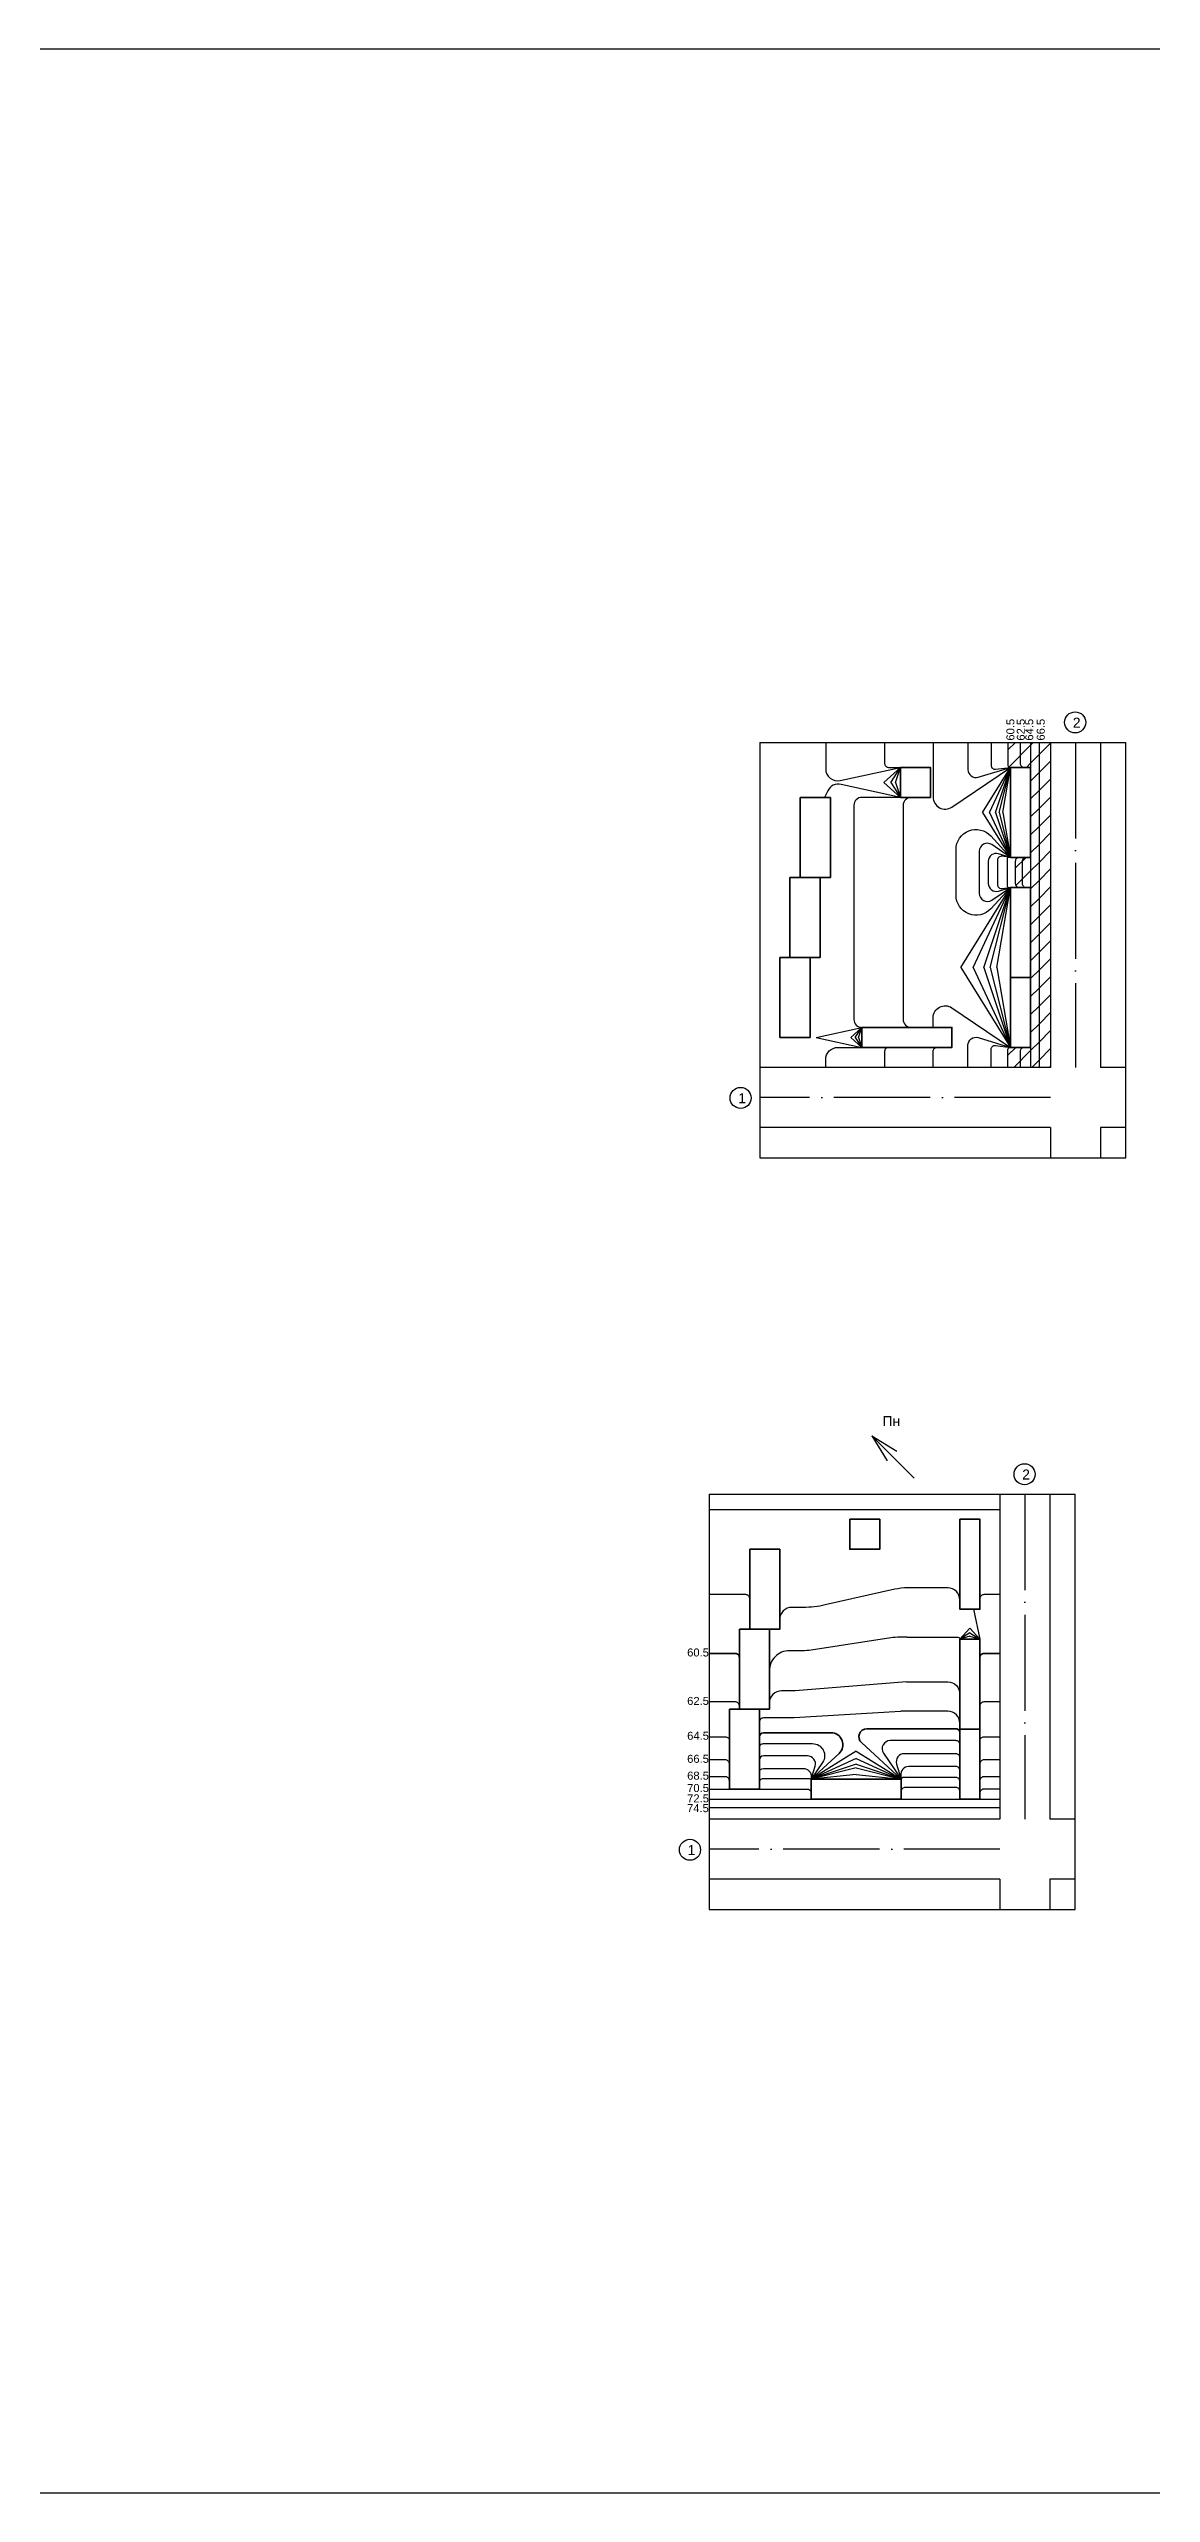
# Model space of a CAD drawing. Header units: millimetres. Extents: x 64469 to 69712, y 78667 to 80072.
# Drawn here: x 65677 to 65952, y 79243 to 79854 of the extents above; entities that cross this region are included whole.
import ezdxf

# ---------------------------------------------------------------- set-up
doc = ezdxf.new("R2010")
doc.units = ezdxf.units.MM
doc.linetypes.add('ACAD_ISO04W100', pattern=[30, 24, -3, 0, -3])
for name, color, linetype in [('шум1', 11, 'Continuous'), ('шум2', 72, 'Continuous'), ('шум3', 50, 'Continuous')]:
    doc.layers.add(name, color=color, linetype=linetype)
doc.styles.get("Standard").update_dxf_attribs({"font": 'arial.ttf'})

msp = doc.modelspace()

# ---------------------------------------------------------------- hatches: boundary and pattern name
at = {"layer": 'шум3'}
h = msp.add_hatch(dxfattribs=at)
h.set_pattern_fill('ANSI31', color=256)
h.paths.add_polyline_path([(65919.205, 79680.224), (65916.121, 79680.224), (65916.121, 79674.491, 0.4520946), (65916.685, 79673.995), (65916.777, 79673.991), (65920.205, 79673.991, -0.4142136), (65919.205, 79674.991)])
h.paths.add_polyline_path([(65921.805, 79680.224), (65919.205, 79680.224), (65919.205, 79674.991, 0.4142136), (65920.205, 79673.991), (65920.931, 79673.991), (65921.805, 79673.991)])
h = msp.add_hatch(dxfattribs=at)
h.set_pattern_fill('ANSI31', color=256)
h.paths.add_polyline_path([(65923.913, 79680.224), (65921.805, 79680.224), (65921.805, 79598.991), (65923.913, 79598.991)])
h = msp.add_hatch(dxfattribs=at)
h.set_pattern_fill('ANSI31', color=256)
h.paths.add_polyline_path([(65926.777, 79680.224), (65923.913, 79680.224), (65923.913, 79598.991), (65926.777, 79598.991)])
h = msp.add_hatch(dxfattribs=at)
h.set_pattern_fill('ANSI31', color=256)
h.paths.add_polyline_path([(65919.694, 79650.491, -0.4142136), (65920.694, 79651.491), (65918.968, 79651.491, 0.4142136), (65917.968, 79650.491), (65917.968, 79644.991, 0.4142136), (65918.968, 79643.991), (65919.277, 79643.991), (65920.694, 79643.991, -0.4142136), (65919.694, 79644.991)])
h.paths.add_polyline_path([(65921.805, 79651.491), (65920.694, 79651.491, 0.4142136), (65919.694, 79650.491), (65919.694, 79644.991, 0.4142136), (65920.694, 79643.991), (65921.208, 79643.991), (65921.805, 79643.991)])
h = msp.add_hatch(dxfattribs=at)
h.set_pattern_fill('ANSI31', color=256)
h.paths.add_polyline_path([(65921.805, 79603.991), (65920.205, 79603.991, 0.4142136), (65919.205, 79602.991), (65919.205, 79598.991), (65921.805, 79598.991)])
h.paths.add_polyline_path([(65919.205, 79602.991, -0.4142136), (65920.205, 79603.991), (65916.777, 79603.991), (65916.621, 79603.991, 0.4142136), (65916.121, 79603.491), (65916.121, 79598.991), (65919.205, 79598.991)])

# ---------------------------------------------------------------- linework, layer by layer
msp.add_lwpolyline([(65220.851, 79853.579), (66596.216, 79853.579), (66596.216, 79242.637), (65220.851, 79242.637)], close=True)
for points in [[(65854.197, 79680.224), (65854.197, 79576.428)], [(65854.197, 79680.224), (65945.592, 79680.224)], [(65854.197, 79576.428), (65945.592, 79576.428), (65945.592, 79680.224)], [(65926.777, 79680.224), (65926.777, 79598.991)], [(65939.277, 79680.224), (65939.277, 79598.991)], [(65926.777, 79598.991), (65854.197, 79598.991)], [(65945.592, 79598.991), (65939.277, 79598.991)], [(65926.777, 79583.991), (65854.197, 79583.991)], [(65926.777, 79583.991), (65926.777, 79576.428)], [(65939.277, 79583.991), (65939.277, 79576.428)], [(65945.592, 79583.991), (65939.277, 79583.991)], [(65882.125, 79506.914), (65892.7, 79496.339)], [(65882.125, 79506.914), (65885.928, 79500.64)], [(65882.125, 79506.914), (65888.399, 79503.112)], [(65841.551, 79492.292), (65841.551, 79388.496)], [(65841.551, 79492.292), (65932.946, 79492.292)], [(65841.551, 79388.496), (65932.946, 79388.496), (65932.946, 79492.292)], [(65914.131, 79492.292), (65914.131, 79411.058)], [(65926.631, 79492.292), (65926.631, 79411.058)], [(65914.131, 79411.058), (65841.551, 79411.058)], [(65932.946, 79411.058), (65926.631, 79411.058)], [(65914.131, 79396.058), (65841.551, 79396.058)], [(65914.131, 79396.058), (65914.131, 79388.496)], [(65926.631, 79396.058), (65926.631, 79388.496)], [(65932.946, 79396.058), (65926.631, 79396.058)]]:
    msp.add_lwpolyline(points)
at = {"linetype": 'ACAD_ISO04W100'}
for points in [[(65933.027, 79680.224), (65933.027, 79598.991)], [(65926.777, 79591.491), (65854.197, 79591.491)], [(65920.381, 79492.292), (65920.381, 79411.058)], [(65914.131, 79403.558), (65841.551, 79403.558)]]:
    msp.add_lwpolyline(points, dxfattribs=at)
at = {"color": 7, "lineweight": 35}
for points in [[(65889.277, 79673.991), (65896.777, 79673.991), (65896.777, 79666.491), (65889.277, 79666.491), (65889.277, 79673.991)], [(65916.777, 79673.991), (65921.777, 79673.991), (65921.777, 79651.491), (65916.777, 79651.491), (65916.777, 79673.991)], [(65864.277, 79666.491), (65871.777, 79666.491)], [(65871.777, 79666.491), (65871.777, 79646.491), (65864.277, 79646.491), (65864.277, 79666.491)], [(65861.697, 79646.491), (65869.197, 79646.491)], [(65869.197, 79646.491), (65869.197, 79626.491), (65861.697, 79626.491), (65861.697, 79646.491)], [(65916.777, 79643.991), (65921.777, 79643.991), (65921.777, 79621.491), (65916.777, 79621.491), (65916.777, 79643.991)], [(65859.197, 79626.491), (65866.697, 79626.491)], [(65866.697, 79626.491), (65866.697, 79606.491), (65859.197, 79606.491), (65859.197, 79626.491)], [(65916.777, 79621.491), (65921.777, 79621.491), (65921.777, 79603.991), (65916.777, 79603.991), (65916.777, 79621.491)], [(65876.631, 79486.058), (65884.131, 79486.058), (65884.131, 79478.558), (65876.631, 79478.558), (65876.631, 79486.058)], [(65904.131, 79486.058), (65909.131, 79486.058), (65909.131, 79463.558), (65904.131, 79463.558), (65904.131, 79486.058)], [(65851.631, 79478.558), (65859.131, 79478.558)], [(65859.131, 79478.558), (65859.131, 79458.558), (65851.631, 79458.558), (65851.631, 79478.558)], [(65849.051, 79458.558), (65856.551, 79458.558)], [(65856.551, 79458.558), (65856.551, 79438.558), (65849.051, 79438.558), (65849.051, 79458.558)], [(65904.131, 79456.058), (65909.131, 79456.058), (65909.131, 79433.558), (65904.131, 79433.558), (65904.131, 79456.058)], [(65846.551, 79438.558), (65854.051, 79438.558)], [(65854.051, 79438.558), (65854.051, 79418.558), (65846.551, 79418.558), (65846.551, 79438.558)], [(65904.131, 79433.558), (65909.131, 79433.558), (65909.131, 79416.058), (65904.131, 79416.058), (65904.131, 79433.558)]]:
    msp.add_lwpolyline(points, dxfattribs=at)
for points in [[(65879.621, 79603.991), (65879.621, 79608.991), (65902.121, 79608.991), (65902.121, 79603.991)], [(65866.975, 79416.058), (65866.975, 79421.058), (65889.475, 79421.058), (65889.475, 79416.058)]]:
    msp.add_lwpolyline(points, close=True, dxfattribs=at)
for centre in [(65932.925, 79685.239), (65849.359, 79591.373), (65920.279, 79497.306), (65836.713, 79403.44)]:
    msp.add_circle(centre, 2.632)
at = {"layer": 'шум1', "color": 7}
for points in [[(65897.442, 79680.224), (65897.442, 79666.568, 0.6012305), (65902.122, 79664.082), (65916.777, 79673.991)], [(65906.148, 79680.224), (65906.148, 79673.461, 0.5034249), (65908.729, 79671.547), (65916.777, 79673.991)], [(65911.915, 79680.224), (65911.915, 79674.503, 0.4520946), (65913.042, 79673.512), (65916.777, 79673.991)], [(65919.205, 79680.224), (65919.205, 79674.991, 0.4142136), (65920.205, 79673.991), (65920.931, 79673.991)], [(65892.068, 79603.991), (65886.331, 79603.991, 0.4142136), (65885.331, 79602.991), (65885.331, 79598.991)], [(65921.211, 79603.991), (65920.205, 79603.991, 0.4142136), (65919.205, 79602.991), (65919.205, 79598.991)], [(65851.631, 79465.389), (65851.631, 79466.224, 0.4142136), (65850.631, 79467.224), (65841.551, 79467.224)], [(65849.051, 79438.558), (65849.051, 79439.394, 0.4142136), (65848.051, 79440.394), (65841.551, 79440.394)], [(65914.131, 79440.394), (65910.131, 79440.394, 0.4142136), (65909.131, 79439.394), (65909.131, 79433.558)], [(65841.551, 79431.687), (65845.551, 79431.687, -0.4142136), (65846.551, 79430.687), (65846.551, 79427.13)], [(65909.131, 79424.921), (65909.131, 79430.687, -0.4142137), (65910.131, 79431.687), (65914.131, 79431.687)], [(65846.551, 79418.558), (65846.551, 79424.921, 0.4142136), (65845.551, 79425.921), (65841.551, 79425.921)], [(65914.131, 79425.921), (65910.131, 79425.921, 0.4142143), (65909.131, 79424.921), (65909.131, 79420.719)], [(65846.551, 79418.63), (65846.551, 79420.714, 0.4142136), (65845.551, 79421.714), (65841.551, 79421.714)], [(65854.051, 79418.63), (65865.975, 79418.63, -0.4142136), (65866.975, 79417.63), (65866.975, 79416.058)], [(65914.131, 79421.714), (65910.131, 79421.714, 0.4142136), (65909.131, 79420.714), (65909.131, 79416.031)], [(65914.131, 79418.63), (65910.131, 79418.63, 0.4142136), (65909.131, 79417.63), (65909.131, 79416.058)]]:
    msp.add_lwpolyline(points, format="xyb", dxfattribs=at)
for points in [[(65921.805, 79680.224), (65921.805, 79598.991)], [(65923.913, 79680.224), (65923.913, 79598.991)], [(65914.131, 79488.438), (65841.551, 79488.438)], [(65841.551, 79418.63), (65846.551, 79418.63)], [(65914.131, 79416.031), (65841.551, 79416.031)], [(65914.131, 79413.922), (65841.551, 79413.922)]]:
    msp.add_lwpolyline(points, dxfattribs=at)
at = {"layer": 'шум1', "color": 7, "lineweight": 35}
for points in [[(65849.051, 79450.669), (65849.051, 79451.504, 0.4142136), (65848.051, 79452.504), (65841.551, 79452.504)], [(65914.131, 79452.504), (65910.131, 79452.504, 0.4142136), (65909.131, 79451.504), (65909.131, 79449.831)]]:
    msp.add_lwpolyline(points, format="xyb", dxfattribs=at)
at = {"layer": 'шум2', "color": 7}
for points in [[(65921.513, 79651.491), (65920.694, 79651.491, 0.4142136), (65919.694, 79650.491), (65919.694, 79644.991, 0.4142136), (65920.694, 79643.991), (65921.208, 79643.991)], [(65904.131, 79465.371), (65904.131, 79465.912, 0.4142136), (65901.131, 79468.912), (65891.145, 79468.912, 0.0555028), (65887.845, 79468.544), (65870.5, 79464.633, -0.0555028), (65865, 79464.021), (65862.131, 79464.021, 0.4142136), (65859.131, 79461.021), (65859.131, 79458.558)], [(65914.131, 79467.224), (65910.131, 79467.224, 0.4142136), (65909.131, 79466.224), (65909.131, 79463.558)], [(65890.978, 79456.575), (65889.115, 79456.575, 0.0380627), (65886.841, 79456.401), (65867.001, 79453.359, -0.0380627), (65864.727, 79453.185), (65861.539, 79453.185, 0.4177734), (65856.539, 79448.125), (65856.551, 79447.152)], [(65890.762, 79445.393), (65862.947, 79443.203, -0.0196515), (65861.769, 79443.156), (65859.551, 79443.156, 0.4142136), (65856.551, 79440.156), (65856.551, 79439.365)], [(65890.762, 79445.393), (65901.131, 79445.393, -0.4142136), (65904.131, 79442.393), (65904.131, 79440.403)], [(65904.131, 79434.594), (65904.131, 79435.066, 0.4142136), (65901.131, 79438.066), (65890.18, 79438.066, 0.0152693), (65889.265, 79438.038), (65862.728, 79436.415, -0.0152693), (65861.813, 79436.387), (65855.051, 79436.387, 0.4142136), (65854.051, 79435.387), (65854.051, 79431.653)], [(65904.131, 79427.446), (65904.131, 79429.719, 0.4142136), (65903.131, 79430.719), (65886.71, 79430.719, 0.6012305), (65885.053, 79427.599), (65889.475, 79421.058)], [(65904.131, 79424.243), (65904.131, 79426.446, 0.4142136), (65903.131, 79427.446), (65890.233, 79427.446, 0.5034249), (65888.319, 79424.865), (65889.475, 79421.058)], [(65904.131, 79421.516), (65904.131, 79423.243, 0.4142136), (65903.131, 79424.243), (65891.339, 79424.243, 0.4520946), (65889.355, 79421.989), (65889.475, 79421.058)], [(65904.131, 79419.018), (65904.131, 79420.516, 0.4142136), (65903.131, 79421.516), (65889.975, 79421.516, 0.4142136), (65889.475, 79421.016), (65889.475, 79421.058)], [(65904.131, 79416.058), (65904.131, 79418.018, 0.4142136), (65903.131, 79419.018), (65890.475, 79419.018, 0.4142136), (65889.475, 79418.018), (65889.475, 79416.058)]]:
    msp.add_lwpolyline(points, format="xyb", dxfattribs=at)
at = {"layer": 'шум2', "color": 7, "lineweight": 35}
for points in [[(65854.051, 79429.968), (65854.051, 79431.653, -0.4135496), (65855.049, 79432.653), (65871.909, 79432.691, -0.6838732), (65873.948, 79427.485), (65866.975, 79421.058)], [(65904.131, 79430.84), (65904.131, 79432.691, 0.4142136), (65903.131, 79433.691), (65880.888, 79433.691, 0.6830415), (65879.532, 79430.22), (65889.475, 79421.058)]]:
    msp.add_lwpolyline(points, format="xyb", dxfattribs=at)
at = {"layer": 'шум3', "color": 7}
for points in [[(65870.611, 79680.224), (65870.611, 79673.63, 0.4788821), (65874.253, 79670.7), (65889.277, 79673.991)], [(65885.331, 79680.224), (65885.331, 79674.991, 0.4142136), (65886.331, 79673.991), (65889.277, 79673.991)], [(65889.277, 79666.491), (65874.467, 79669.735, 0.3466091), (65871.126, 79668.114), (65870.338, 79666.491)], [(65889.277, 79666.491), (65879.661, 79666.491, 0.4142136), (65877.661, 79664.491), (65877.661, 79610.991, 0.4142136), (65879.661, 79608.991), (65879.621, 79608.991)], [(65894.972, 79666.491), (65891.959, 79666.491, 0.4142136), (65889.959, 79664.491), (65889.959, 79610.991, 0.4142136), (65891.959, 79608.991), (65893.952, 79608.991)], [(65916.777, 79643.991), (65911.841, 79638.635, -0.6830415), (65903.165, 79642.023), (65903.165, 79653.458, -0.6830415), (65911.841, 79656.847), (65916.777, 79651.491)], [(65916.777, 79651.491), (65912.072, 79654.672, 0.6012305), (65908.952, 79653.015), (65908.952, 79642.466, 0.6012305), (65912.072, 79640.81), (65916.777, 79643.991)], [(65916.777, 79651.491), (65913.772, 79652.403, 0.5034249), (65911.191, 79650.489), (65911.191, 79644.992, 0.5034249), (65913.772, 79643.078), (65916.777, 79643.991)], [(65916.777, 79651.491), (65914.66, 79651.762, 0.4520946), (65913.533, 79650.77), (65913.533, 79644.711, 0.4520946), (65914.66, 79643.719), (65916.777, 79643.991)], [(65916.777, 79651.491), (65916.398, 79651.491, 0.4142136), (65915.898, 79650.991), (65915.898, 79644.491, 0.4142136), (65916.398, 79643.991), (65916.777, 79643.991)], [(65897.442, 79608.991), (65897.442, 79611.414, -0.6012305), (65902.122, 79613.899), (65916.777, 79603.991)], [(65906.148, 79598.991), (65906.148, 79604.52, -0.5034249), (65908.729, 79606.434), (65916.777, 79603.991)], [(65870.611, 79598.991), (65870.611, 79600.991, -0.4142136), (65873.611, 79603.991), (65879.621, 79603.991)], [(65897.442, 79598.991), (65897.442, 79602.991, -0.4142136), (65898.442, 79603.991), (65900.489, 79603.991)], [(65911.915, 79598.991), (65911.915, 79603.478, -0.4520946), (65913.042, 79604.47), (65916.777, 79603.991)], [(65890.978, 79456.575), (65903.623, 79456.575, -0.4788821), (65904.111, 79455.968), (65904.131, 79456.058)], [(65854.048, 79426.92), (65854.048, 79428.968, -0.4142136), (65855.048, 79429.968), (65867.349, 79429.968, -0.6012305), (65869.835, 79425.288), (65866.975, 79421.058)], [(65866.975, 79421.058), (65867.971, 79424.339, 0.5034249), (65866.057, 79426.92), (65855.05, 79426.92, 0.413897), (65854.05, 79425.921), (65854.048, 79423.779)], [(65854.051, 79421.257), (65854.055, 79422.78, -0.4138747), (65855.056, 79423.777), (65865.021, 79423.767, -0.4342155), (65867.014, 79421.629), (65866.975, 79421.058)], [(65854.051, 79418.558), (65854.051, 79420.257, -0.4142136), (65855.051, 79421.257), (65866.659, 79421.257, -0.2008183), (65866.975, 79421.058), (65866.975, 79421.058)]]:
    msp.add_lwpolyline(points, format="xyb", dxfattribs=at)
at = {"layer": 'шум3', "lineweight": 30}
for points in [[(65916.121, 79680.224), (65916.121, 79674.491, 0.4142136), (65916.621, 79673.991), (65916.777, 79673.991)], [(65919.441, 79651.491), (65918.968, 79651.491, 0.4142136), (65917.968, 79650.491), (65917.968, 79644.991, 0.4142136), (65918.968, 79643.991), (65919.277, 79643.991)], [(65916.121, 79598.991), (65916.121, 79603.491, -0.4142136), (65916.621, 79603.991), (65916.777, 79603.991)]]:
    msp.add_lwpolyline(points, format="xyb", dxfattribs=at)
at = {"layer": 'шум3', "color": 7}
for points in [[(65885.136, 79670.241), (65889.277, 79673.991)], [(65886.848, 79670.241), (65889.277, 79673.991)], [(65888.084, 79670.241), (65889.277, 79673.991)], [(65909.775, 79662.741), (65916.777, 79673.991)], [(65911.549, 79662.741), (65916.777, 79673.991)], [(65913.022, 79662.741), (65916.777, 79673.991)], [(65913.914, 79662.741), (65916.777, 79673.991)], [(65914.844, 79662.741), (65916.777, 79673.991)], [(65885.136, 79670.241), (65889.277, 79666.491)], [(65886.848, 79670.241), (65889.277, 79666.491)], [(65888.084, 79670.241), (65889.277, 79666.491)], [(65909.775, 79662.741), (65916.777, 79651.491)], [(65911.549, 79662.741), (65916.777, 79651.491)], [(65913.022, 79662.741), (65916.777, 79651.491)], [(65913.914, 79662.741), (65916.777, 79651.491)], [(65914.844, 79662.741), (65916.777, 79651.491)], [(65904.329, 79623.991), (65916.777, 79643.991)], [(65907.483, 79623.991), (65916.777, 79643.991)], [(65910.102, 79623.991), (65916.777, 79643.991)], [(65911.687, 79623.991), (65916.777, 79643.991)], [(65913.341, 79623.991), (65916.777, 79643.991)], [(65904.329, 79623.991), (65916.777, 79603.991)], [(65907.483, 79623.991), (65916.777, 79603.991)], [(65910.102, 79623.991), (65916.777, 79603.991)], [(65911.687, 79623.991), (65916.777, 79603.991)], [(65913.341, 79623.991), (65916.777, 79603.991)], [(65868.208, 79606.491), (65879.621, 79608.991)], [(65868.208, 79606.491), (65879.621, 79603.991)], [(65876.86, 79606.491), (65879.621, 79608.991)], [(65876.86, 79606.491), (65879.621, 79603.991)], [(65878.001, 79606.491), (65879.621, 79608.991)], [(65878.001, 79606.491), (65879.621, 79603.991)], [(65878.825, 79606.491), (65879.621, 79608.991)], [(65878.825, 79606.491), (65879.621, 79603.991)], [(65907.488, 79463.558), (65909.131, 79456.058)], [(65906.631, 79458.819), (65904.131, 79456.058)], [(65906.631, 79457.648), (65904.131, 79456.058)], [(65906.631, 79456.854), (65904.131, 79456.058)], [(65906.631, 79458.819), (65909.131, 79456.058)], [(65906.631, 79457.648), (65909.131, 79456.058)], [(65906.631, 79456.854), (65909.131, 79456.058)], [(65878.225, 79428.061), (65866.975, 79421.058)], [(65878.225, 79428.061), (65866.975, 79421.058)], [(65878.225, 79426.286), (65866.975, 79421.058)], [(65878.225, 79426.286), (65866.975, 79421.058)], [(65878.225, 79424.813), (65866.975, 79421.058)], [(65878.225, 79424.813), (65866.975, 79421.058)], [(65878.225, 79423.921), (65866.975, 79421.058)], [(65878.225, 79423.921), (65866.975, 79421.058)], [(65878.225, 79428.061), (65889.475, 79421.058)], [(65878.225, 79426.286), (65889.475, 79421.058)], [(65878.225, 79424.813), (65889.475, 79421.058)], [(65878.225, 79423.921), (65889.475, 79421.058)], [(65878.225, 79422.26), (65866.975, 79421.058)], [(65878.225, 79422.26), (65866.975, 79421.058)], [(65878.225, 79422.26), (65889.475, 79421.058)]]:
    msp.add_lwpolyline(points, dxfattribs=at)

# ---------------------------------------------------------------- texts
at = {"char_height": 2, "attachment_point": 1, "rotation": 90}
for s, insert in [('60.5', (65915.743, 79680.682)), ('62.5', (65918.342, 79680.682)), ('64.5', (65920.451, 79680.682)), ('66.5', (65923.315, 79680.682))]:
    msp.add_mtext_dynamic_manual_height_columns(s, width=4.20122, gutter_width=12.5, heights=[0], dxfattribs=dict(at, insert=insert))
at = {"attachment_point": 1}
for s, width, insert, char_height in [('2', 4.20122, (65932.329, 79686.418), 2.5), ('1', 4.20122, (65848.763, 79592.552), 2.5), ('Пн', 7.16226, (65884.789, 79511.852), 2.5), ('2', 4.20122, (65919.683, 79498.486), 2.5), ('60.5', 4.20122, (65836.014, 79453.761), 2), ('62.5', 4.20122, (65836.014, 79441.65), 2), ('64.5', 4.20122, (65836.014, 79432.944), 2), ('66.5', 4.20122, (65836.014, 79427.177), 2), ('68.5', 4.20122, (65836.014, 79422.971), 2), ('70.5', 4.20122, (65836.014, 79419.886), 2), ('72.5', 4.20122, (65836.014, 79417.287), 2), ('74.5', 4.20122, (65835.981, 79414.842), 2), ('1', 4.20122, (65836.117, 79404.62), 2.5)]:
    msp.add_mtext_dynamic_manual_height_columns(s, width=width, gutter_width=12.5, heights=[0], dxfattribs=dict(at, insert=insert, char_height=char_height))

doc.saveas('drawing.dxf')
